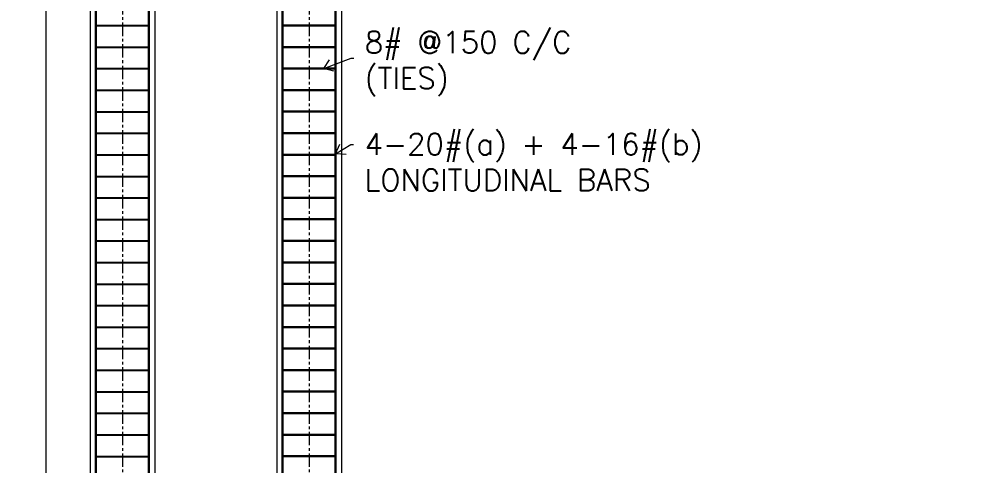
# Model space of a CAD drawing. Header units: millimetres. Extents: x 0 to 1124626, y -157535 to 82123.
# Drawn here: x 449598 to 462792, y -99526 to -93312 of the extents above; entities that cross this region are included whole.
import ezdxf

# ---------------------------------------------------------------- set-up
doc = ezdxf.new("R2010")
doc.units = ezdxf.units.MM
doc.header["$MEASUREMENT"] = 0
doc.linetypes.add('CENTER', pattern=[2, 1.25, -0.25, 0.25, -0.25])
for name, color, linetype, lineweight in [('CN', 253, 'Continuous', 15), ('Dim', 6, 'Continuous', 13), ('FOOTING', 171, 'Continuous', 15), ('STEEL', 240, 'Continuous', 30), ('TITLE TEXT', 50, 'Continuous', 18)]:
    doc.layers.add(name, color=color, linetype=linetype, lineweight=lineweight)
doc.styles.add('MtX_romans_shx', font='romans.shx')
doc.styles.add('style1', font='romans.shx', dxfattribs={"width": 0.9, "height": 300})
doc.dimstyles.new('Copy of 2.0 DIM-1', dxfattribs={"dimscale": 40, "dimtxt": 300, "dimasz": 3, "dimexe": 1, "dimexo": 1.2, "dimgap": 0.8, "dimtad": 1, "dimdec": 0, "dimlfac": 0.5, "dimzin": 1, "dimdsep": 46, "dimtxsty": 'style1', "dimcen": 2, "dimclrd": 8, "dimclre": 8, "dimclrt": 7, "dimadec": 0, "dimazin": 0, "dimtfac": 1, "dimtdec": 0, "dimtofl": 0, "dimtmove": 1, "dimatfit": 3, "dimfxl": 1, "dimtolj": 1, "dimtzin": 0, "dimlwd": 9, "dimlwe": 9, "dimarcsym": 1})
doc.dimstyles.new('Copy of DIM-1', dxfattribs={"dimscale": 40, "dimtxt": 125, "dimasz": 3, "dimexe": 1, "dimexo": 1.2, "dimgap": 0.8, "dimtad": 1, "dimdec": 0, "dimzin": 1, "dimdsep": 46, "dimtxsty": 'style1', "dimcen": 2, "dimclrd": 8, "dimclre": 8, "dimclrt": 7, "dimadec": 0, "dimazin": 0, "dimtfac": 1, "dimtdec": 0, "dimtofl": 0, "dimtmove": 1, "dimatfit": 3, "dimfxl": 1, "dimtolj": 1, "dimtzin": 0, "dimlwd": 9, "dimlwe": 9, "dimarcsym": 1})

# ---------------------------------------------------------------- blocks, each defined once
blk = doc.blocks.new('*D1177')
at = {"layer": 'DEFPOINTS', "color": 0, "ltscale": 20, "transparency": 16777216}
for p in [(449977, -87965), (450590, -87965), (450590, -125965)]:
    blk.add_point(p, dxfattribs=at)
at = {"layer": 'Dim', "color": 8, "lineweight": 9, "ltscale": 20, "transparency": 16777216}
for p, q in [((450542, -87965), (449937, -87965)), ((449977, -125845), (449977, -88085)), ((450542, -125965), (449937, -125965))]:
    blk.add_line(p, q, dxfattribs=at)
at = {"layer": 'Dim', "color": 8, "ltscale": 20, "transparency": 16777216}
for points in [[(449957, -88085), (449997, -88085), (449977, -87965)], [(449957, -125845), (449997, -125845), (449977, -125965)]]:
    blk.add_solid(points, dxfattribs=at)
at = {"layer": 'Dim', "color": 7, "ltscale": 20, "transparency": 16777216, "insert": (449795, -106965), "char_height": 300, "attachment_point": 5, "rotation": 90, "style": 'style1'}
blk.add_mtext('\\A1;19000', dxfattribs=at)

msp = doc.modelspace()

# ---------------------------------------------------------------- linework, layer by layer
at = {"layer": 'CN', "linetype": 'CENTER', "ltscale": 150}
for p, q in [((451040.0829, -86763.4229, 0), (451040.0829, -127984.2874, 0)), ((453640.0829, -86763.4229, 0), (453640.0829, -127984.2874, 0))]:
    msp.add_line(p, q, dxfattribs=at)
at = {"layer": 'FOOTING', "ltscale": 20}
for p, q in [((450590.0912, -87964.7101, 0), (450590.0912, -125964.7101, 0)), ((451489.9104, -87969.2951, 0), (451489.9104, -125969.2951, 0)), ((453190.0829, -87963.4229, 0), (453190.0829, -125963.4229, 0)), ((454090.054, -87963.4229, 0), (454090.054, -125963.4229, 0))]:
    msp.add_line(p, q, dxfattribs=at)
at = {"layer": 'STEEL', "ltscale": 20}
for p, q in [((450670.3599, -93404.5192, 0), (451409.6417, -93409.1041, 0)), ((453270.3371, -93403.2319, 0), (454009.7998, -93403.2319, 0)), ((450670.3599, -93704.5192, 0), (451409.6417, -93709.1041, 0)), ((453270.3371, -93703.2319, 0), (454009.7998, -93703.2319, 0)), ((450670.3599, -94004.5192, 0), (451409.6417, -94009.1041, 0)), ((453270.3371, -94003.2319, 0), (454009.7998, -94003.2319, 0)), ((450670.3599, -94304.5192, 0), (451409.6417, -94309.1041, 0)), ((453270.3371, -94303.2319, 0), (454009.7998, -94303.2319, 0)), ((450670.3599, -94604.5192, 0), (451409.6417, -94609.1041, 0)), ((453270.3371, -94603.2319, 0), (454009.7998, -94603.2319, 0)), ((450670.3599, -94904.5192, 0), (451409.6417, -94909.1041, 0)), ((453270.3371, -94903.2319, 0), (454009.7998, -94903.2319, 0)), ((450670.3599, -95204.5192, 0), (451409.6417, -95209.1041, 0)), ((453270.3371, -95203.2319, 0), (454009.7998, -95203.2319, 0)), ((450670.3599, -95504.5192, 0), (451409.6417, -95509.1041, 0)), ((453270.3371, -95503.2319, 0), (454009.7998, -95503.2319, 0)), ((450670.3599, -95804.5192, 0), (451409.6417, -95809.1041, 0)), ((453270.3371, -95803.2319, 0), (454009.7998, -95803.2319, 0)), ((450670.3599, -96104.5192, 0), (451409.6417, -96109.1041, 0)), ((453270.3371, -96103.2319, 0), (454009.7998, -96103.2319, 0)), ((450670.3599, -96404.5192, 0), (451409.6417, -96409.1041, 0)), ((453270.3371, -96403.2319, 0), (454009.7998, -96403.2319, 0)), ((450670.3599, -96704.5192, 0), (451409.6417, -96709.1041, 0)), ((453270.3371, -96703.2319, 0), (454009.7998, -96703.2319, 0)), ((450670.3599, -97004.5192, 0), (451409.6417, -97009.1041, 0)), ((453270.3371, -97003.2319, 0), (454009.7998, -97003.2319, 0)), ((450670.3599, -97304.5192, 0), (451409.6417, -97309.1041, 0)), ((453270.3371, -97303.2319, 0), (454009.7998, -97303.2319, 0)), ((450670.3599, -97604.5192, 0), (451409.6417, -97609.1041, 0)), ((453270.3371, -97603.2319, 0), (454009.7998, -97603.2319, 0)), ((450670.3599, -97904.5192, 0), (451409.6417, -97909.1041, 0)), ((453270.3371, -97903.2319, 0), (454009.7998, -97903.2319, 0)), ((450670.3599, -98204.5192, 0), (451409.6417, -98209.1041, 0)), ((453270.3371, -98203.2319, 0), (454009.7998, -98203.2319, 0)), ((450670.3599, -98504.5192, 0), (451409.6417, -98509.1041, 0)), ((453270.3371, -98503.2319, 0), (454009.7998, -98503.2319, 0)), ((450670.3599, -98804.5192, 0), (451409.6417, -98809.1041, 0)), ((453270.3371, -98803.2319, 0), (454009.7998, -98803.2319, 0)), ((450670.3599, -99104.5192, 0), (451409.6417, -99109.1041, 0)), ((453270.3371, -99103.2319, 0), (454009.7998, -99103.2319, 0)), ((450670.3599, -99404.5192, 0), (451409.6417, -99409.1041, 0)), ((453270.3371, -99403.2319, 0), (454009.7998, -99403.2319, 0))]:
    msp.add_line(p, q, dxfattribs=at)
at = {"layer": 'STEEL', "ltscale": 20, "elevation": 0}
for points in [[(450506.367, -86965.4842), (450670.3599, -86965.4842), (450670.3599, -125807.0772), (450871.5675, -125805.7899)], [(451623.6491, -86970.0691), (451409.6562, -86970.0691), (451409.6562, -125811.6621), (451258.4403, -125811.6621)], [(453056.3442, -86964.1969), (453270.3371, -86964.1969), (453270.3371, -125805.7899), (453421.553, -125805.7899)], [(454123.7927, -86964.1969), (454009.7998, -86964.1969), (454009.7998, -125805.7899), (453858.5839, -125805.7899)]]:
    msp.add_lwpolyline(points, dxfattribs=at)

# ---------------------------------------------------------------- dimensions: what is measured, and where the dimension line sits
at = {"layer": 'Dim', "ltscale": 20}
dim = msp.add_linear_dim(base=(449977.2007, -87964.7101, 0), p1=(450590.0829, -125964.7101, 0), p2=(450590.0829, -87964.7101, 0), angle=90, dimstyle='Copy of 2.0 DIM-1', override={"dimlfac": 0.5}, dxfattribs=at)
dim.commit()
dim.dimension.update_dxf_attribs({"geometry": '*D1177', "text_midpoint": (449795.2007, -106964.7101, 0)})

# ---------------------------------------------------------------- leaders
for points in [[(453844.3401, -94003.2319, 0), (454224.2073, -93858.0421, 0), (454328.6039, -93858.0421, 0)], [(454009.7998, -95190.0369, 0), (454222.7811, -95060.8827, 0), (454327.1777, -95060.8827, 0)]]:
    msp.add_leader(points, dimstyle='Copy of DIM-1', override={"dimtxt": 125, "dimasz": 3, "dimtad": 0, "dimldrblk": 'Open90'}, dxfattribs=at)

# ---------------------------------------------------------------- next in the draw order: texts
at = {"layer": 'TITLE TEXT', "color": 0, "ltscale": 20, "char_height": 300, "width": 8226.983181, "attachment_point": 1, "style": 'MtX_romans_shx', "bg_fill": 2}
for s, insert in [('8# @150 C/C\\P(TIES)', (454414.7045, -93487.2796, 0)), ('4-20#(a) + 4-16#(b) LONGITUDINAL BARS', (454413.2784, -94906.192, 0))]:
    msp.add_mtext(s, dxfattribs=dict(at, insert=insert))

doc.saveas('drawing.dxf')
